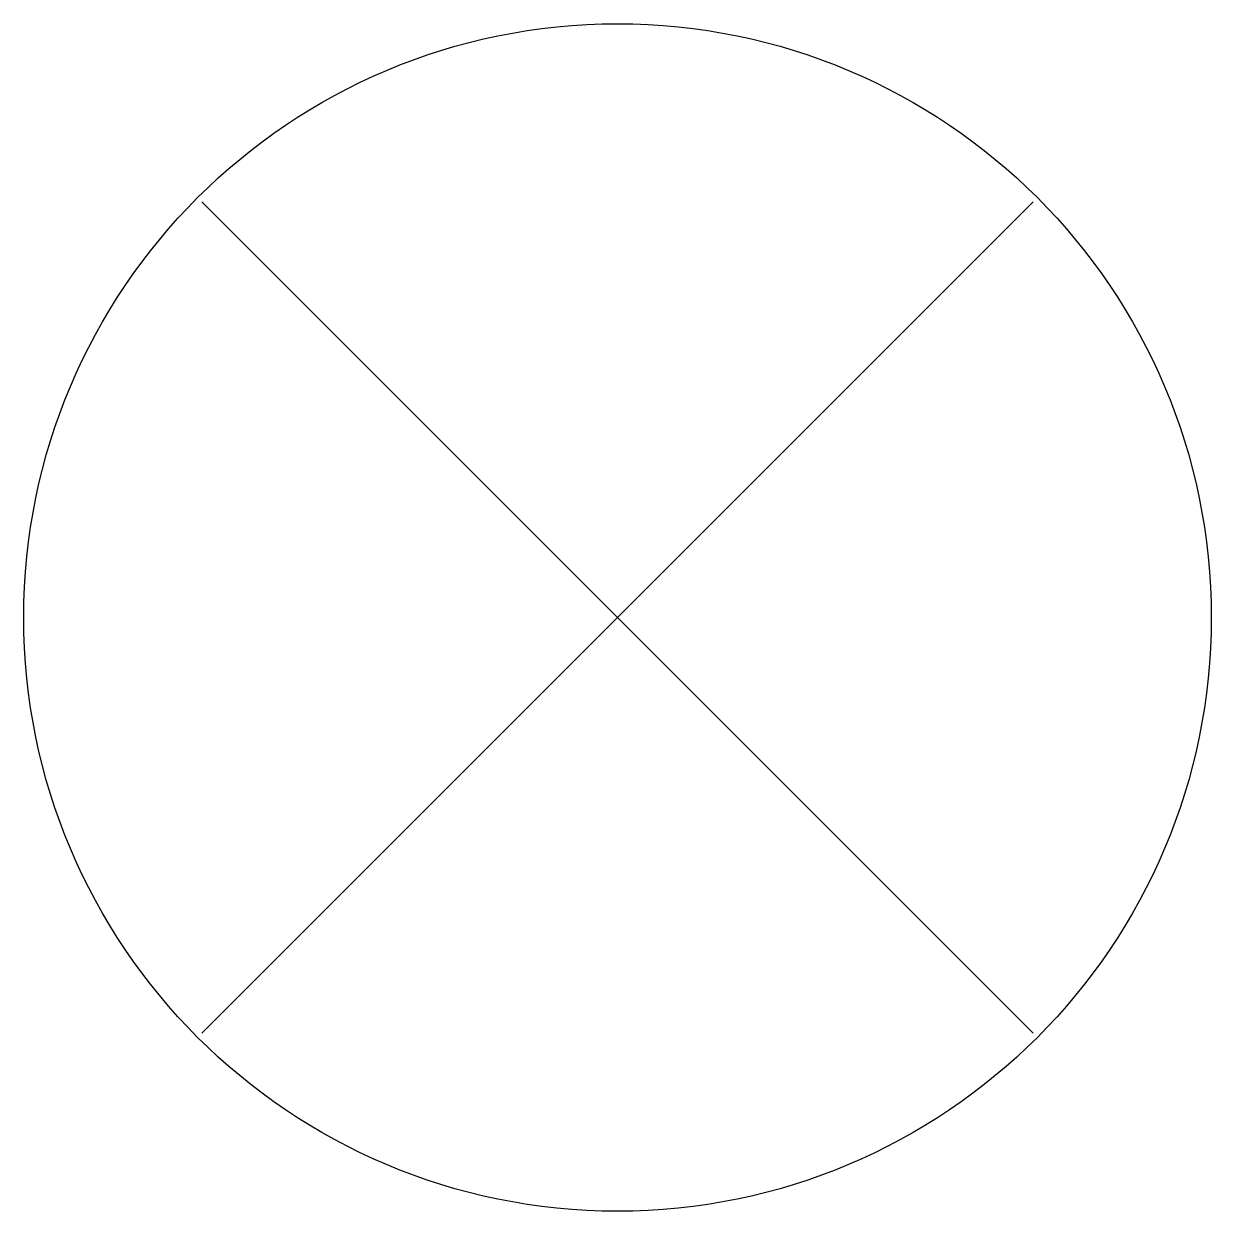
# Model space of a CAD drawing. Header units: millimetres. Extents: x -200 to 200, y -200 to 200.
import ezdxf

# ---------------------------------------------------------------- set-up
doc = ezdxf.new("R2010")
doc.units = ezdxf.units.MM

msp = doc.modelspace()

# ---------------------------------------------------------------- linework, layer by layer
at = {"layer": 'NT_COT'}
for p, q in [((-140, -140), (140, 140)), ((-140, 140), (140, -140))]:
    msp.add_line(p, q, dxfattribs=at)
msp.add_circle((0, 0), 200, dxfattribs=at)

doc.saveas('drawing.dxf')
